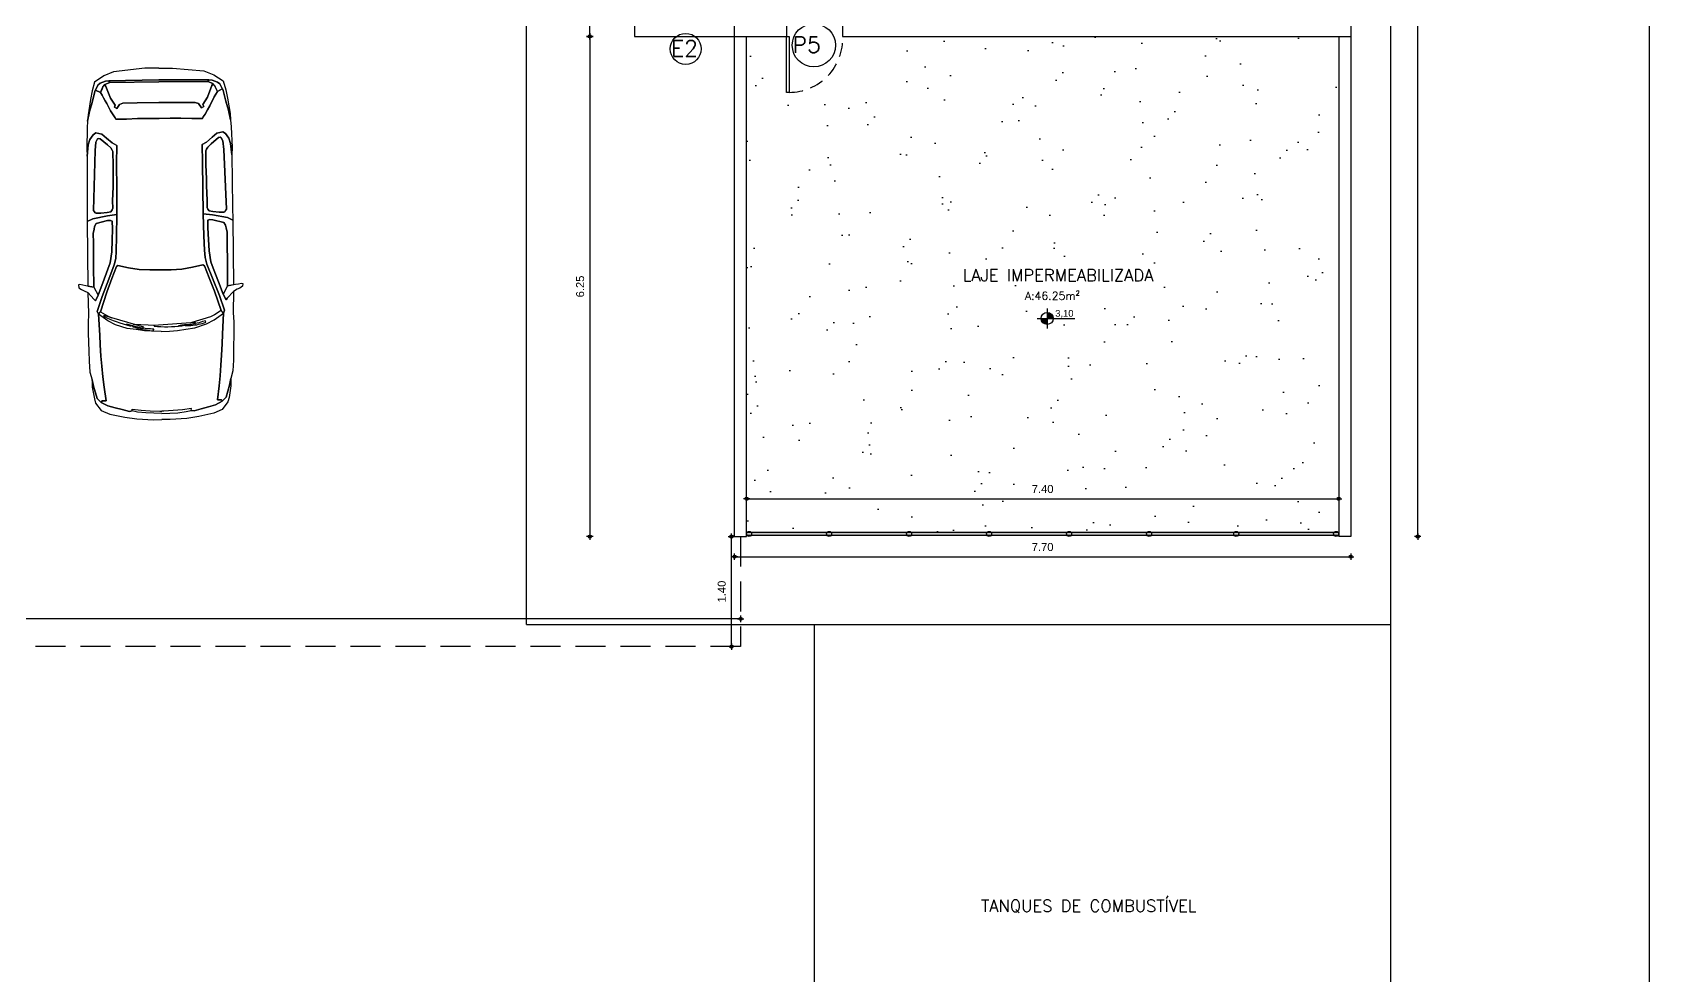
# Model space of a CAD drawing. Header units: millimetres. Extents: x 1111 to 1333, y -447 to -319.
# Drawn here: x 1212.62 to 1232.84, y -430.73 to -418.94 of the extents above; entities that cross this region are included whole.
import ezdxf

# ---------------------------------------------------------------- set-up
doc = ezdxf.new("R2010")
doc.units = ezdxf.units.MM
doc.header["$PDMODE"] = 35
doc.linetypes.add('HIDDEN', pattern=[0.375, 0.25, -0.125])
for name, color, linetype in [('08', 8, 'Continuous'), ('ARQ-ALVENARIA', 4, 'Continuous'), ('ARQ-ESQ-01', 1, 'Continuous'), ('ARQ-ESQ-02', 2, 'Continuous'), ('ARQ-HACHURA', 253, 'Continuous'), ('ARQ-PENA-01', 1, 'Continuous'), ('ARQ-PENA-FINA-CINZA', 8, 'Continuous'), ('ARQ-PROJ-01', 1, 'HIDDEN'), ('ARQ-TEXTO2', 2, 'Continuous'), ('ARQ-TEXTO3', 3, 'Continuous'), ('CERCAD-1', 1, 'Continuous'), ('COTAS', 1, 'Continuous'), ('L-Texto', 30, 'Continuous'), ('NIVEIS', 1, 'Continuous'), ('PCORTE', 3, 'Continuous'), ('TXT', 2, 'Continuous')]:
    doc.layers.add(name, color=color, linetype=linetype)
doc.styles.add('CARIMBO_DADOS', font='arial.ttf', dxfattribs={"height": 0.1})
doc.styles.add('ROMANS', font='romans')
doc.styles.add('T20', font='PORT2', dxfattribs={"height": 0.2})
doc.styles.add('TEXT', font='arial.ttf')
doc.dimstyles.new('COTAS_EXTERNAS', dxfattribs={"dimtxt": 0.1, "dimasz": 0.01, "dimexe": 0, "dimexo": 0, "dimgap": 0.07, "dimtad": 1, "dimzin": 5, "dimdsep": 46, "dimtxsty": 'CARIMBO_DADOS', "dimblk1": 'CIRCULOS', "dimblk2": 'CIRCULOS', "dimsah": 1, "dimcen": 0, "dimse1": 1, "dimse2": 1, "dimclrd": 8, "dimclre": 8, "dimclrt": 230, "dimadec": 0, "dimazin": 0, "dimtfac": 100, "dimtix": 1, "dimtmove": 2, "dimatfit": 3, "dimldrblk": 'CIRCULOS', "dimfxl": 0, "dimtolj": 1, "dimtzin": 5, "dimarcsym": 0})

# ---------------------------------------------------------------- blocks, each defined once
blk = doc.blocks.new('CARRO TIPO PALIO')
at = {"color": 8, "linetype": 'Continuous'}
for p, q in [((15.71, -14660.1), (16.67, -14660.69)), ((14.56, -14676.73), (15.59, -14676.28))]:
    blk.add_line(p, q, dxfattribs=at)
for points in [[(-12.1, -14666.53), (-11.98, -14664.8), (-11.31, -14660.93), (-10.72, -14659.72), (-9.87, -14658.63), (-8.75, -14658.38), (-7.69, -14658.25), (-5.75, -14658.06), (-4.95, -14658.07), (-6.16, -14658.23), (-7.33, -14658.5), (-8.7, -14658.73), (-9.53, -14659.08), (-9.77, -14659.34), (-10.09, -14659.99), (-10.14, -14660.39), (-10.66, -14666.63)], [(-5.84, -14666.96), (-5.74, -14665.6), (-5.65, -14664.26), (-5.51, -14662.91), (-5.41, -14661.57), (-5.58, -14661.46), (-5.91, -14661.18), (-6.42, -14660.85), (-6.9, -14660.54), (-7.28, -14660.31), (-7.62, -14660.09), (-7.98, -14659.89), (-8.31, -14659.66), (-8.63, -14659.44), (-8.88, -14658.81), (-8.7, -14658.73), (-7.33, -14658.5), (-6.16, -14658.23), (-4.95, -14658.07), (-4.09, -14658.05), (-1.49, -14658.15), (-0.58, -14658.27), (-2.01, -14658.32), (-2.69, -14658.47), (-3.3, -14658.86), (-3.54, -14659.17), (-3.45, -14659.92), (-2.99, -14660.56), (-2.41, -14661.3), (-2.15, -14661.87), (0.09, -14662), (3.29, -14662.19), (6.48, -14662.39), (9.23, -14662.53), (11.03, -14662.61), (11.96, -14662.59), (12.79, -14662.45), (14.59, -14661.87), (16.82, -14661.18), (18.7, -14660.68), (19.04, -14660.85), (18.72, -14661.11), (16.22, -14661.76), (14.51, -14662.27), (12.97, -14662.77), (12.83, -14662.93), (13.04, -14664.27), (13.15, -14665.61), (13.13, -14666.94), (13.04, -14668.27)], [(-10.4, -14666.65), (-9.96, -14660.55), (-9.64, -14659.95), (-9.63, -14659.94), (-9.42, -14660.06), (-7.99, -14660.74), (-7.16, -14661.4), (-6.87, -14661.29), (-6.74, -14661.6), (-7.29, -14661.91), (-7.45, -14662.33), (-7.62, -14664.12), (-7.83, -14666.83)], [(-7.83, -14666.83), (-7.62, -14664.12), (-7.45, -14662.33), (-7.29, -14661.91), (-6.74, -14661.6), (-6.87, -14661.29), (-7.16, -14661.4), (-7.99, -14660.74), (-9.42, -14660.06), (-9.63, -14659.94), (-9.35, -14659.72), (-8.99, -14659.59), (-8.63, -14659.44), (-8.31, -14659.66), (-7.98, -14659.89), (-7.62, -14660.09), (-7.28, -14660.31), (-6.9, -14660.54), (-6.42, -14660.85), (-5.91, -14661.18), (-5.58, -14661.46), (-5.41, -14661.57), (-5.51, -14662.91), (-5.65, -14664.26), (-5.74, -14665.6), (-5.84, -14666.96)], [(-10.66, -14666.63), (-10.14, -14660.39), (-9.96, -14660.55), (-10.4, -14666.65)], [(13.04, -14668.27), (13.13, -14666.94), (13.15, -14665.61), (13.04, -14664.27), (12.83, -14662.93), (12.97, -14662.77), (14.51, -14662.27), (16.22, -14661.76), (18.72, -14661.11), (19.19, -14661.99), (19.39, -14662.51), (19.93, -14664.88)], [(20.72, -14668.8), (20.77, -14667.77), (20.77, -14666.74), (20.69, -14665.68), (20.59, -14664.57), (20.24, -14663.07), (19.81, -14662.06), (19.04, -14660.85), (21.65, -14661.19), (22.87, -14661.32), (24.26, -14661.49), (25.5, -14661.68), (26.84, -14661.87), (28.08, -14662.11), (29.78, -14662.45), (29.8, -14662.25), (29.84, -14661.95), (30.02, -14661.87), (30.42, -14662.72), (30.6, -14663.63), (30.77, -14664.55), (30.93, -14665.46), (30.85, -14665.81), (30.63, -14665.76), (30.68, -14666.9), (30.7, -14668.05), (30.67, -14669.23), (30.65, -14669.49)], [(30.97, -14669.51), (31.01, -14667.5), (30.96, -14666.47), (30.85, -14665.81), (30.93, -14665.46), (30.77, -14664.55), (30.6, -14663.63), (30.42, -14662.72), (30.02, -14661.87), (29.56, -14661.33), (28.07, -14660.78), (27.28, -14660.55), (28.18, -14660.64), (29.61, -14660.98), (30.15, -14661.17), (31.05, -14661.94), (31.42, -14663.04), (31.69, -14664.94), (31.81, -14666.45), (31.79, -14668.53), (31.72, -14669.56)], [(-12.1, -14666.53), (-12.22, -14668.26), (-12.09, -14672.18), (-11.68, -14673.46), (-10.98, -14674.66), (-9.91, -14675.06), (-8.87, -14675.34), (-6.98, -14675.79), (-6.18, -14675.9), (-7.36, -14675.57), (-8.48, -14675.14), (-9.81, -14674.72), (-10.58, -14674.27), (-10.78, -14673.98), (-11.01, -14673.28), (-11.01, -14672.88), (-10.66, -14666.63)], [(-10.66, -14666.63), (-11.01, -14672.88), (-10.8, -14672.75), (-10.4, -14666.65)], [(-10.4, -14666.65), (-10.8, -14672.75), (-10.57, -14673.39), (-10.56, -14673.4), (-10.34, -14673.31), (-8.83, -14672.83), (-7.91, -14672.3), (-7.65, -14672.44), (-7.48, -14672.15), (-7.97, -14671.76), (-8.07, -14671.33), (-8, -14669.53), (-7.83, -14666.83)], [(-7.83, -14666.83), (-8, -14669.53), (-8.07, -14671.33), (-7.97, -14671.76), (-7.48, -14672.15), (-7.65, -14672.44), (-7.91, -14672.3), (-8.83, -14672.83), (-10.34, -14673.31), (-10.56, -14673.4), (-10.31, -14673.66), (-9.97, -14673.83), (-9.64, -14674.03), (-9.3, -14673.85), (-8.93, -14673.68), (-8.55, -14673.53), (-8.19, -14673.35), (-7.77, -14673.18), (-7.25, -14672.94), (-6.71, -14672.68), (-6.34, -14672.45), (-6.16, -14672.37), (-6.07, -14671.02), (-6.03, -14669.67), (-5.93, -14668.32), (-5.84, -14666.96)], [(-5.84, -14666.96), (-5.93, -14668.32), (-6.03, -14669.67), (-6.07, -14671.02), (-6.16, -14672.37), (-6.34, -14672.45), (-6.71, -14672.68), (-7.25, -14672.94), (-7.77, -14673.18), (-8.19, -14673.35), (-8.55, -14673.53), (-8.93, -14673.68), (-9.3, -14673.85), (-9.64, -14674.03), (-9.97, -14674.62), (-9.81, -14674.72), (-8.48, -14675.14), (-7.36, -14675.57), (-6.18, -14675.9), (-5.34, -14676.03), (-2.75, -14676.29), (-1.82, -14676.3), (-3.23, -14676.05), (-3.89, -14675.81), (-4.44, -14675.34), (-4.64, -14675), (-4.44, -14674.27), (-3.9, -14673.7), (-3.23, -14673.05), (-2.89, -14672.52), (-0.65, -14672.7), (2.54, -14672.94), (5.73, -14673.19), (8.47, -14673.43), (10.27, -14673.6), (11.18, -14673.74), (11.99, -14674), (13.69, -14674.82), (15.8, -14675.82), (17.6, -14676.57), (17.96, -14676.44), (17.68, -14676.15), (15.3, -14675.16), (13.67, -14674.42), (12.21, -14673.71), (12.1, -14673.53), (12.49, -14672.23), (12.78, -14670.92), (12.95, -14669.6), (13.04, -14668.27)], [(13.04, -14668.27), (12.95, -14669.6), (12.78, -14670.92), (12.49, -14672.23), (12.1, -14673.53), (12.21, -14673.71), (13.67, -14674.42), (15.3, -14675.16), (17.68, -14676.15), (18.27, -14675.34), (18.54, -14674.86)], [(20.72, -14668.8), (20.63, -14669.84), (20.48, -14670.85), (20.26, -14671.89), (20.01, -14672.98), (19.46, -14674.42), (18.89, -14675.35), (17.96, -14676.44), (20.59, -14676.47), (21.82, -14676.51), (23.22, -14676.53), (24.47, -14676.52), (25.83, -14676.51), (27.09, -14676.45), (28.82, -14676.34), (28.81, -14676.54), (28.81, -14676.84), (28.98, -14676.95), (29.49, -14676.16), (29.8, -14675.28), (30.08, -14674.4), (30.37, -14673.52), (30.34, -14673.16), (30.12, -14673.18), (30.32, -14672.06), (30.5, -14670.92), (30.63, -14669.75), (30.65, -14669.49)], [(19.53, -14672.22), (19.53, -14672.22), (19.53, -14672.22), (19.91, -14669.39)], [(30.97, -14669.51), (30.73, -14671.51), (30.54, -14672.53), (30.34, -14673.16), (30.37, -14673.52), (30.08, -14674.4), (29.8, -14675.28), (29.49, -14676.16), (28.98, -14676.95), (28.45, -14677.42), (26.89, -14677.76), (26.08, -14677.88), (26.98, -14677.92), (28.45, -14677.77), (29.01, -14677.66), (30, -14677.03), (30.53, -14675.98), (31.05, -14674.14), (31.38, -14672.66), (31.65, -14670.6), (31.72, -14669.56)]]:
    blk.add_lwpolyline(points, dxfattribs=at)
for points in [[(-9.77, -14659.34), (-9.53, -14659.08), (-8.88, -14658.81), (-8.63, -14659.44), (-9.35, -14659.72), (-9.64, -14659.95), (-9.96, -14660.55), (-10.14, -14660.39), (-10.09, -14659.99)], [(-2.69, -14658.47), (-2.01, -14658.32), (-0.58, -14658.27), (5.89, -14658.67), (7.56, -14658.76), (7.19, -14659.43), (6.69, -14661.25), (6.48, -14662.39), (3.29, -14662.19), (0.09, -14662), (-2.15, -14661.87), (-2.41, -14661.3), (-2.99, -14660.56), (-3.45, -14659.92), (-3.54, -14659.17), (-3.3, -14658.86)], [(-2.86, -14659.74), (-2.89, -14659.56), (-2.81, -14659.42), (-2.4, -14659.25), (-1.34, -14659.22), (6.13, -14659.46), (6.3, -14659.6), (6.44, -14659.68), (6.48, -14659.83), (6.42, -14660.38), (6.29, -14661.2), (6.18, -14661.62), (5.95, -14661.8), (5.72, -14661.86), (4.82, -14661.77), (3.04, -14661.73), (2.17, -14661.67), (0.4, -14661.59), (-1.35, -14661.45), (-1.54, -14661.36), (-1.78, -14661.17), (-2.15, -14660.72)], [(-1.34, -14659.22), (-2.4, -14659.25), (-2.81, -14659.42), (-2.89, -14659.56), (-2.86, -14659.74), (-2.15, -14660.72), (-1.78, -14661.17), (-1.54, -14661.36), (-1.35, -14661.45), (0.4, -14661.59), (2.17, -14661.67), (3.04, -14661.73), (4.82, -14661.77), (5.72, -14661.86), (5.95, -14661.8), (6.18, -14661.62), (6.29, -14661.2), (6.42, -14660.38), (6.48, -14659.83), (6.44, -14659.68), (6.3, -14659.6), (6.13, -14659.46)], [(21.65, -14661.19), (19.04, -14660.85), (18.7, -14660.68), (16.82, -14661.18), (14.59, -14661.87), (12.79, -14662.45), (11.96, -14662.59), (11.03, -14662.61), (9.23, -14662.53), (6.48, -14662.39), (6.69, -14661.25), (7.19, -14659.43), (7.56, -14658.76), (15.62, -14659.34), (15.71, -14660.1), (13.05, -14659.86), (10.18, -14659.69), (9.01, -14659.61), (8.47, -14659.67), (8.12, -14659.72), (7.76, -14659.9), (7.31, -14661.27), (7.26, -14661.64), (7.32, -14661.87), (8.29, -14661.96), (9.72, -14662.01), (11.17, -14662.04), (12.55, -14661.93), (13.37, -14661.69), (15.11, -14661.18), (16.67, -14660.69), (17.42, -14660.39), (17.23, -14660.23), (16.44, -14659.4), (19.05, -14659.63), (20.28, -14659.66), (21.48, -14659.72), (23.74, -14659.95), (24.99, -14660.06), (26.33, -14660.23), (27.28, -14660.55), (28.07, -14660.78), (29.56, -14661.33), (30.02, -14661.87), (29.84, -14661.95), (29.8, -14662.25), (29.78, -14662.45), (28.08, -14662.11), (26.84, -14661.87), (25.5, -14661.68), (24.26, -14661.49), (22.87, -14661.32)], [(7.76, -14659.9), (8.12, -14659.72), (8.47, -14659.67), (9.01, -14659.61), (10.18, -14659.69), (13.05, -14659.86), (15.71, -14660.1), (15.58, -14659.06), (15.53, -14658.68), (15.49, -14658.3), (15.55, -14658.16), (15.89, -14658.23), (16.1, -14658.55), (16.22, -14658.91), (16.44, -14659.4), (17.23, -14660.23), (17.42, -14660.39), (16.67, -14660.69), (15.11, -14661.18), (13.37, -14661.69), (12.55, -14661.93), (11.17, -14662.04), (9.72, -14662.01), (8.29, -14661.96), (7.32, -14661.87), (7.26, -14661.64), (7.31, -14661.27)], [(20.05, -14664.22), (20.07, -14664.45), (20.11, -14664.67), (20.12, -14664.9), (20.14, -14665.13), (20.15, -14665.36), (20.15, -14665.59), (20.13, -14665.8), (20.15, -14666.14), (20.18, -14666.58), (20.23, -14666.59), (20.23, -14666.14), (20.21, -14665.99), (20.16, -14666.01), (20.17, -14665.77), (20.24, -14665.75), (20.25, -14665.51), (20.26, -14665.27), (20.27, -14665.04), (20.25, -14664.78), (20.25, -14664.55), (20.23, -14664.29), (20.19, -14664.07), (20.17, -14663.82), (20.13, -14663.59), (20.09, -14663.37), (20.02, -14663.13), (19.82, -14663.15), (19.87, -14663.33), (19.91, -14663.55), (19.97, -14663.77), (20.01, -14663.99)], [(19.9, -14669.63), (19.95, -14669.61), (20.01, -14669.62), (20.09, -14669.21), (20.12, -14668.78), (20.18, -14668.35), (20.21, -14667.92), (20.23, -14667.47), (20.23, -14667.03), (20.23, -14666.59), (20.18, -14666.58), (20.15, -14666.14), (20.13, -14665.8), (20.15, -14665.59), (20.15, -14665.36), (20.14, -14665.13), (20.12, -14664.9), (20.11, -14664.67), (20.07, -14664.45), (19.93, -14664.42)], [(20.21, -14670.76), (20.15, -14670.98), (20.11, -14671.2), (20.04, -14671.42), (19.98, -14671.64), (19.91, -14671.87), (19.82, -14672.09), (19.74, -14672.27), (19.63, -14672.6), (19.5, -14673.02), (19.55, -14673.04), (19.71, -14672.63), (19.74, -14672.48), (19.69, -14672.48), (19.78, -14672.26), (19.86, -14672.26), (19.95, -14672.04), (20.04, -14671.82), (20.13, -14671.61), (20.2, -14671.36), (20.29, -14671.14), (20.35, -14670.89), (20.39, -14670.67), (20.46, -14670.43), (20.5, -14670.2), (20.54, -14669.98), (20.56, -14669.73), (20.36, -14669.68), (20.35, -14669.87), (20.31, -14670.09), (20.29, -14670.31), (20.25, -14670.54)], [(18.19, -14675.78), (18.24, -14675.78), (18.28, -14675.81), (18.51, -14675.45), (18.69, -14675.06), (18.89, -14674.68), (19.07, -14674.29), (19.24, -14673.87), (19.4, -14673.46), (19.55, -14673.04), (19.5, -14673.02), (19.63, -14672.6), (19.74, -14672.27), (19.82, -14672.09), (19.91, -14671.87), (19.98, -14671.64), (20.04, -14671.42), (20.11, -14671.2), (20.15, -14670.98), (20.03, -14670.91)], [(-10.78, -14673.98), (-10.58, -14674.27), (-9.97, -14674.62), (-9.64, -14674.03), (-10.31, -14673.66), (-10.57, -14673.39), (-10.8, -14672.75), (-11.01, -14672.88), (-11.01, -14673.28)], [(-3.89, -14675.81), (-3.23, -14676.05), (-1.82, -14676.3), (4.63, -14676.8), (6.3, -14676.94), (6.03, -14676.22), (5.78, -14674.35), (5.73, -14673.19), (2.54, -14672.94), (-0.65, -14672.7), (-2.89, -14672.52), (-3.23, -14673.05), (-3.9, -14673.7), (-4.44, -14674.27), (-4.64, -14675), (-4.44, -14675.34)], [(-2.45, -14675.25), (-3.49, -14675.08), (-3.88, -14674.86), (-3.94, -14674.7), (-3.88, -14674.53), (-3.04, -14673.66), (-2.62, -14673.26), (-2.35, -14673.11), (-2.15, -14673.05), (-0.4, -14673.14), (1.37, -14673.31), (2.24, -14673.37), (4, -14673.57), (4.9, -14673.61), (5.12, -14673.7), (5.33, -14673.91), (5.38, -14674.34), (5.4, -14675.17), (5.38, -14675.72), (5.32, -14675.87), (5.17, -14675.93), (4.99, -14676.05)], [(-3.88, -14674.53), (-3.94, -14674.7), (-3.88, -14674.86), (-3.49, -14675.08), (-2.45, -14675.25), (4.99, -14676.05), (5.17, -14675.93), (5.32, -14675.87), (5.38, -14675.72), (5.4, -14675.17), (5.38, -14674.34), (5.33, -14673.91), (5.12, -14673.7), (4.9, -14673.61), (4, -14673.57), (2.24, -14673.37), (1.37, -14673.31), (-0.4, -14673.14), (-2.15, -14673.05), (-2.35, -14673.11), (-2.62, -14673.26), (-3.04, -14673.66)], [(20.59, -14676.47), (17.96, -14676.44), (17.6, -14676.57), (15.8, -14675.82), (13.69, -14674.82), (11.99, -14674), (11.18, -14673.74), (10.27, -14673.6), (8.47, -14673.43), (5.73, -14673.19), (5.78, -14674.35), (6.03, -14676.22), (6.3, -14676.94), (14.36, -14677.47), (14.56, -14676.73), (11.89, -14676.6), (9.02, -14676.37), (7.85, -14676.29), (7.33, -14676.16), (6.99, -14676.06), (6.65, -14675.83), (6.4, -14674.41), (6.4, -14674.04), (6.49, -14673.82), (7.47, -14673.86), (8.89, -14674.01), (10.33, -14674.18), (11.68, -14674.48), (12.46, -14674.83), (14.11, -14675.57), (15.59, -14676.28), (16.29, -14676.68), (16.08, -14676.81), (15.18, -14677.53), (17.8, -14677.66), (19.02, -14677.79), (20.22, -14677.9), (22.49, -14677.98), (23.74, -14678.05), (25.09, -14678.06), (26.08, -14677.88), (26.89, -14677.76), (28.45, -14677.42), (28.98, -14676.95), (28.81, -14676.84), (28.81, -14676.54), (28.82, -14676.34), (27.09, -14676.45), (25.83, -14676.51), (24.47, -14676.52), (23.22, -14676.53), (21.82, -14676.51)], [(6.65, -14675.83), (6.99, -14676.06), (7.33, -14676.16), (7.85, -14676.29), (9.02, -14676.37), (11.89, -14676.6), (14.56, -14676.73), (14.29, -14677.74), (14.19, -14678.11), (14.09, -14678.48), (14.13, -14678.63), (14.48, -14678.61), (14.73, -14678.32), (14.9, -14677.98), (15.18, -14677.53), (16.08, -14676.81), (16.29, -14676.68), (15.59, -14676.28), (14.11, -14675.57), (12.46, -14674.83), (11.68, -14674.48), (10.33, -14674.18), (8.89, -14674.01), (7.47, -14673.86), (6.49, -14673.82), (6.4, -14674.04), (6.4, -14674.41)]]:
    blk.add_lwpolyline(points, close=True, dxfattribs=at)
blk = doc.blocks.new('CIRCULOS')
at = {"layer": 'COTAS'}
for p, q in [((-4, 0), (4, 0)), ((0, 4), (0, -4))]:
    blk.add_line(p, q, dxfattribs=at)
for radius in [2, 1]:
    blk.add_circle((0, 0), radius, dxfattribs=at)
blk = doc.blocks.new('*D243')
at = {"color": 8, "lineweight": -2, "transparency": 16777216}
blk.add_line((1219.59, -418.979), (1219.59, -414.199), dxfattribs=at)
at = {"layer": 'DEFPOINTS', "color": 0, "transparency": 16777216}
for p in [(1219.59, -414.189), (1220.15, -414.189), (1220.15, -418.989)]:
    blk.add_point(p, dxfattribs=at)
at = {"color": 8, "lineweight": -2, "transparency": 16777216, "xscale": 0.01, "yscale": 0.01, "zscale": 0.01}
for p, rotation in [((1219.59, -414.189), 90), ((1219.59, -418.989), 270)]:
    blk.add_blockref('CIRCULOS', p, dxfattribs=dict(at, rotation=rotation))
at = {"color": 230, "transparency": 16777216, "insert": (1219.469, -416.589), "char_height": 0.1, "attachment_point": 5, "rotation": 90, "style": 'CARIMBO_DADOS'}
blk.add_mtext('\\A1;4.80', dxfattribs=at)
blk = doc.blocks.new('*D245')
at = {"color": 8, "lineweight": -2, "transparency": 16777216}
blk.add_line((1219.59, -418.999), (1219.59, -425.229), dxfattribs=at)
at = {"layer": 'DEFPOINTS', "color": 0, "transparency": 16777216}
for p in [(1220.15, -418.989), (1219.59, -425.239), (1221.4, -425.239)]:
    blk.add_point(p, dxfattribs=at)
at = {"color": 8, "lineweight": -2, "transparency": 16777216, "xscale": 0.01, "yscale": 0.01, "zscale": 0.01}
for p, rotation in [((1219.59, -418.989), 90), ((1219.59, -425.239), 270)]:
    blk.add_blockref('CIRCULOS', p, dxfattribs=dict(at, rotation=rotation))
at = {"color": 230, "transparency": 16777216, "insert": (1219.469, -422.114), "char_height": 0.1, "attachment_point": 5, "rotation": 90, "style": 'CARIMBO_DADOS'}
blk.add_mtext('\\A1;6.25', dxfattribs=at)
blk = doc.blocks.new('*D246')
at = {"color": 8, "lineweight": -2, "transparency": 16777216}
blk.add_line((1221.41, -425.491), (1229.09, -425.491), dxfattribs=at)
at = {"layer": 'DEFPOINTS', "color": 0, "transparency": 16777216}
for p in [(1221.4, -425.239), (1229.1, -425.239), (1229.1, -425.491)]:
    blk.add_point(p, dxfattribs=at)
at = {"color": 8, "lineweight": -2, "transparency": 16777216, "xscale": 0.01, "yscale": 0.01, "zscale": 0.01, "rotation": 180}
blk.add_blockref('CIRCULOS', (1221.4, -425.491), dxfattribs=at)
at = {"color": 8, "lineweight": -2, "transparency": 16777216, "xscale": 0.01, "yscale": 0.01, "zscale": 0.01}
blk.add_blockref('CIRCULOS', (1229.1, -425.491), dxfattribs=at)
at = {"color": 230, "transparency": 16777216, "insert": (1225.25, -425.37), "char_height": 0.1, "attachment_point": 5, "style": 'CARIMBO_DADOS'}
blk.add_mtext('\\A1;7.70', dxfattribs=at)
blk = doc.blocks.new('*D247')
at = {"color": 8, "lineweight": -2, "transparency": 16777216}
blk.add_line((1221.56, -424.767), (1228.94, -424.767), dxfattribs=at)
at = {"layer": 'DEFPOINTS', "color": 0, "transparency": 16777216}
for p in [(1221.55, -424.767), (1228.95, -424.767), (1228.95, -424.767)]:
    blk.add_point(p, dxfattribs=at)
at = {"color": 8, "lineweight": -2, "transparency": 16777216, "xscale": 0.01, "yscale": 0.01, "zscale": 0.01, "rotation": 180}
blk.add_blockref('CIRCULOS', (1221.55, -424.767), dxfattribs=at)
at = {"color": 8, "lineweight": -2, "transparency": 16777216, "xscale": 0.01, "yscale": 0.01, "zscale": 0.01}
blk.add_blockref('CIRCULOS', (1228.95, -424.767), dxfattribs=at)
at = {"color": 230, "transparency": 16777216, "insert": (1225.25, -424.645), "char_height": 0.1, "attachment_point": 5, "style": 'CARIMBO_DADOS'}
blk.add_mtext('\\A1;7.40', dxfattribs=at)
blk = doc.blocks.new('*D259')
at = {"color": 8, "lineweight": -2, "transparency": 16777216}
blk.add_line((1221.36, -426.604), (1221.36, -425.249), dxfattribs=at)
at = {"layer": 'DEFPOINTS', "color": 0, "transparency": 16777216}
for p in [(1221.36, -425.239), (1221.475, -425.239), (1221.475, -426.614)]:
    blk.add_point(p, dxfattribs=at)
at = {"color": 8, "lineweight": -2, "transparency": 16777216, "xscale": 0.01, "yscale": 0.01, "zscale": 0.01}
for p, rotation in [((1221.36, -425.239), 90), ((1221.36, -426.614), 270)]:
    blk.add_blockref('CIRCULOS', p, dxfattribs=dict(at, rotation=rotation))
at = {"color": 230, "transparency": 16777216, "insert": (1221.239, -425.926), "char_height": 0.1, "attachment_point": 5, "rotation": 90, "style": 'CARIMBO_DADOS'}
blk.add_mtext('\\A1;1.40', dxfattribs=at)
blk = doc.blocks.new('*D260')
at = {"color": 8, "lineweight": -2, "transparency": 16777216}
blk.add_line((1221.465, -426.267), (1196.81, -426.267), dxfattribs=at)
at = {"layer": 'DEFPOINTS', "color": 0, "transparency": 16777216}
for p in [(1196.8, -426.267), (1196.8, -426.614), (1221.475, -426.614)]:
    blk.add_point(p, dxfattribs=at)
at = {"color": 8, "lineweight": -2, "transparency": 16777216, "xscale": 0.01, "yscale": 0.01, "zscale": 0.01, "rotation": 180}
blk.add_blockref('CIRCULOS', (1196.8, -426.267), dxfattribs=at)
at = {"color": 8, "lineweight": -2, "transparency": 16777216, "xscale": 0.01, "yscale": 0.01, "zscale": 0.01}
blk.add_blockref('CIRCULOS', (1221.475, -426.267), dxfattribs=at)
at = {"color": 230, "transparency": 16777216, "insert": (1209.137, -426.146), "char_height": 0.1, "attachment_point": 5, "style": 'CARIMBO_DADOS'}
blk.add_mtext('\\A1;25.00', dxfattribs=at)
blk = doc.blocks.new('cotas')
at = {"layer": 'L-Texto'}
h = blk.add_hatch(color=6, dxfattribs=at)
h.paths.add_polyline_path([(0.135, 0, 0.414214), (0, 0.135), (0, 0)])
h.paths.add_polyline_path([(0, 0), (-0.135, 0, 0.414214), (0, -0.135)])
for p, q in [((-0.223, 0), (0.621, 0)), ((0, 0.223), (0, -0.223))]:
    blk.add_line(p, q, dxfattribs=at)
blk.add_circle((0, 0), 0.135, dxfattribs=at)
at = {"layer": 'L-Texto', "color": 6, "style": 'T20'}
blk.add_attdef('COTA', (0.167, 0.038), '', height=0.15, dxfattribs=at)
blk = doc.blocks.new('*D263')
at = {"color": 8, "lineweight": -2, "transparency": 16777216}
blk.add_line((1229.939, -425.229), (1229.939, -407.999), dxfattribs=at)
at = {"layer": 'DEFPOINTS', "color": 0, "transparency": 16777216}
for p in [(1229.1, -407.989), (1229.939, -407.989), (1229.1, -425.239)]:
    blk.add_point(p, dxfattribs=at)
at = {"color": 8, "lineweight": -2, "transparency": 16777216, "xscale": 0.01, "yscale": 0.01, "zscale": 0.01}
for p, rotation in [((1229.939, -407.989), 90), ((1229.939, -425.239), 270)]:
    blk.add_blockref('CIRCULOS', p, dxfattribs=dict(at, rotation=rotation))
at = {"color": 230, "transparency": 16777216, "insert": (1229.818, -416.614), "char_height": 0.1, "attachment_point": 5, "rotation": 90, "style": 'CARIMBO_DADOS'}
blk.add_mtext('\\A1;17.25', dxfattribs=at)

msp = doc.modelspace()

# ---------------------------------------------------------------- hatches: boundary and pattern name
h = msp.add_hatch()
h.set_pattern_fill('ANSI38', color=256, scale=0.01, style=0)
h.set_pattern_definition([(45, (77.27571, -74.660894), (-0.0224506403, 0.0224506403), []), (135, (77.27571, -74.660894), (-0.0673519209, 0.0224506403), [0.079375, -0.047625])])
h.paths.add_polyline_path([(1221.55, -425.186), (1228.95, -425.186), (1228.95, -425.226), (1221.55, -425.226)])
at = {"layer": 'ARQ-HACHURA'}
h = msp.add_hatch(dxfattribs=at)
h.set_pattern_fill('AR-SAND', color=256, scale=0.02, angle=90)
h.set_pattern_definition([(127.5, (77.2757, -62.9534), (-0.9788265, -0.0320006), [0, -0.77216, 0, -0.8636, 0, -0.8255]), (97.5, (77.2757, -62.9534), (-1.4336502, 0.8990466), [0, -0.41656, 0, -0.69596, 0, -0.2667]), (57.5, (77.2757, -63.5783), (-0.00287437, 1.58198474), [0, -0.254, 0, -0.9144, 0, -1.1938]), (47.5, (77.2757, -63.5783), (-0.4458586, 1.5271129), [0, -0.127, 0, -0.59944, 0, -0.6858])])
edge = h.paths.add_edge_path()
edge.add_line((1228.95, -418.989), (1222.75, -418.989))
edge.add_arc((1222.08, -419.018), 0.671, -90, 2.5089, ccw=False)
edge.add_line((1222.08, -419.689), (1222.05, -419.689))
edge.add_line((1222.05, -419.689), (1222.05, -418.989))
edge.add_line((1222.05, -418.989), (1221.55, -418.989))
edge.add_line((1221.55, -418.989), (1221.55, -425.186))
edge.add_line((1221.55, -425.186), (1225.25, -425.186))
edge.add_line((1225.25, -425.186), (1228.95, -425.186))
edge.add_line((1228.95, -425.186), (1228.95, -418.989))
edge = h.paths.add_edge_path(flags=16)
edge.add_arc((1228.018, -424.943), 0.05, 0, 360)
edge = h.paths.add_edge_path(flags=16)
edge.add_arc((1228.164, -424.943), 0.05, 0, 360)
edge = h.paths.add_edge_path(flags=16)
edge.add_arc((1228.31, -424.943), 0.05, 0, 360)
edge = h.paths.add_edge_path(flags=16)
edge.add_arc((1228.457, -424.943), 0.05, 0, 360)
h.paths.add_polyline_path([(1224.08, -422.087), (1226.805, -422.087), (1226.805, -421.862), (1224.08, -421.862)], flags=16)

# ---------------------------------------------------------------- linework, layer by layer
msp.add_lwpolyline([(1221.55, -425.186), (1228.95, -425.186), (1228.95, -425.226), (1221.55, -425.226)], close=True)
for centre in [(1221.581, -425.206), (1222.581, -425.206), (1223.581, -425.206), (1224.581, -425.206), (1225.581, -425.206), (1226.581, -425.206), (1227.67, -425.206), (1228.918, -425.206)]:
    msp.add_circle(centre, 0.0314)
at = {"layer": '08'}
for p, q in [((1222.4, -433.389), (1222.4, -426.339)), ((1229.6, -433.389), (1229.6, -426.339))]:
    msp.add_line(p, q, dxfattribs=at)
at = {"layer": 'ARQ-ALVENARIA'}
for p, q in [((1229.1, -418.064), (1229.1, -418.989)), ((1221.4, -418.989), (1221.4, -418.839)), ((1222.05, -418.839), (1222.05, -418.989)), ((1222.75, -418.839), (1222.75, -418.989))]:
    msp.add_line(p, q, dxfattribs=at)
for points in [[(1221.4, -418.989), (1222.05, -418.989)], [(1222.75, -418.989), (1229.1, -418.989)]]:
    msp.add_lwpolyline(points, dxfattribs=at)
at = {"layer": 'ARQ-ESQ-01'}
msp.add_line((1220.15, -418.989), (1221.4, -418.989), dxfattribs=at)
msp.add_lwpolyline([(1220.15, -414.189), (1220.15, -418.989)], dxfattribs=at)
at = {"layer": 'ARQ-ESQ-02'}
msp.add_lwpolyline([(1222.08, -418.989), (1222.08, -419.689), (1222.05, -419.689), (1222.05, -418.989)], close=True, dxfattribs=at)
at = {"layer": 'ARQ-PENA-01'}
for p, q in [((1221.4, -425.239), (1221.4, -418.989)), ((1221.55, -425.239), (1221.55, -418.989)), ((1228.95, -418.989), (1228.95, -425.239)), ((1229.1, -418.989), (1229.1, -425.239)), ((1221.4, -425.239), (1221.55, -425.239)), ((1229.1, -425.239), (1228.95, -425.239))]:
    msp.add_line(p, q, dxfattribs=at)
at = {"layer": 'ARQ-PENA-FINA-CINZA'}
for p, q in [((1218.8, -426.339), (1218.8, -406.889)), ((1229.6, -426.339), (1229.6, -406.889)), ((1218.8, -426.339), (1229.6, -426.339))]:
    msp.add_line(p, q, dxfattribs=at)
at = {"layer": 'ARQ-PROJ-01', "ltscale": 1.5}
for points in [[(1221.475, -425.239), (1221.475, -426.614), (1196.8, -426.614), (1196.8, -406.614), (1221.475, -406.614), (1221.475, -407.989)], [(1221.475, -425.239), (1221.475, -425.926)]]:
    msp.add_lwpolyline(points, dxfattribs=at)
at = {"layer": 'ARQ-PROJ-01', "ltscale": 0.7}
msp.add_arc((1222.08, -419.018), 0.671, 270, 2.5089, dxfattribs=at)
at = {"layer": 'CERCAD-1', "lineweight": 25}
msp.add_line((1232.837, -446.25), (1232.837, -403.35), dxfattribs=at)
at = {"layer": 'TXT'}
for centre, radius in [((1222.39, -419.1), 0.27), ((1220.788, -419.146), 0.194)]:
    msp.add_circle(centre, radius, dxfattribs=at)

# ---------------------------------------------------------------- block references
at = {"layer": 'NIVEIS', "color": 1}
ref = msp.add_blockref('cotas', (1225.306, -422.513), dxfattribs=dict(at, xscale=0.5599999999976717, yscale=0.5599999999994907, zscale=0.5599999999994907))
ref.add_attrib('COTA', '3,10', (1225.407, -422.492), dxfattribs={"color": 1, "height": 0.084, "style": 'TEXT'})
at = {"layer": 'PCORTE', "xscale": 0.1000000009858218, "yscale": 0.1000000009858218, "zscale": 0.1000000009858218, "rotation": 274.4776921097268}
msp.add_blockref('CARRO TIPO PALIO', (2676.472, -306.089, -4.017), dxfattribs=at)

# ---------------------------------------------------------------- texts
at = {"layer": '08', "insert": (1225.826, -429.86), "char_height": 0.15, "width": 2.82304, "attachment_point": 5, "style": 'ROMANS'}
msp.add_mtext('TANQUES DE COMBUSTÍVEL', dxfattribs=at)
at = {"layer": 'ARQ-TEXTO2', "insert": (1225.073, -422.18), "char_height": 0.1, "width": 0.65338, "attachment_point": 1, "style": 'ROMANS'}
msp.add_mtext('\\pi-0.04474;A:46.25m²', dxfattribs=at)
at = {"layer": 'ARQ-TEXTO3', "insert": (1225.442, -421.974), "char_height": 0.15, "width": 3.29408, "attachment_point": 5, "style": 'ROMANS'}
msp.add_mtext('LAJE IMPERMEABILIZADA', dxfattribs=at)
at = {"layer": 'TXT', "style": 'ROMANS'}
for s, p in [('E2', (1220.606, -419.24)), ('P5', (1222.125, -419.193))]:
    msp.add_text(s, height=0.2, dxfattribs=at).set_placement(p)

# ---------------------------------------------------------------- dimensions: what is measured, and where the dimension line sits
for base, p1, p2, picture, middle in [((1229.939, -407.989), (1229.1, -425.239), (1229.1, -407.989), '*D263', (1229.818, -416.614)), ((1219.59, -414.189), (1220.15, -418.989), (1220.15, -414.189), '*D243', (1219.469, -416.589)), ((1219.59, -425.239), (1220.15, -418.989), (1221.4, -425.239), '*D245', (1219.469, -422.114))]:
    dim = msp.add_linear_dim(base=base, p1=p1, p2=p2, angle=90, dimstyle='COTAS_EXTERNAS')
    dim.commit()
    dim.dimension.update_dxf_attribs({"geometry": picture, "text_midpoint": middle})
for base, p1, p2, picture, middle in [((1228.95, -424.767), (1221.55, -424.767), (1228.95, -424.767), '*D247', (1225.25, -424.645)), ((1229.1, -425.491), (1221.4, -425.239), (1229.1, -425.239), '*D246', (1225.25, -425.37))]:
    dim = msp.add_linear_dim(base=base, p1=p1, p2=p2, dimstyle='COTAS_EXTERNAS')
    dim.commit()
    dim.dimension.update_dxf_attribs({"geometry": picture, "text_midpoint": middle})
dim = msp.add_linear_dim(base=(1221.36, -425.239), p1=(1221.475, -426.614), p2=(1221.475, -425.239), angle=90, text='1.40', dimstyle='COTAS_EXTERNAS')
dim.commit()
dim.dimension.update_dxf_attribs({"geometry": '*D259', "text_midpoint": (1221.239, -425.926)})
dim = msp.add_linear_dim(base=(1196.8, -426.267), p1=(1221.475, -426.614), p2=(1196.8, -426.614), text='25.00', dimstyle='COTAS_EXTERNAS')
dim.commit()
dim.dimension.update_dxf_attribs({"geometry": '*D260', "text_midpoint": (1209.137, -426.146)})

doc.saveas('drawing.dxf')
